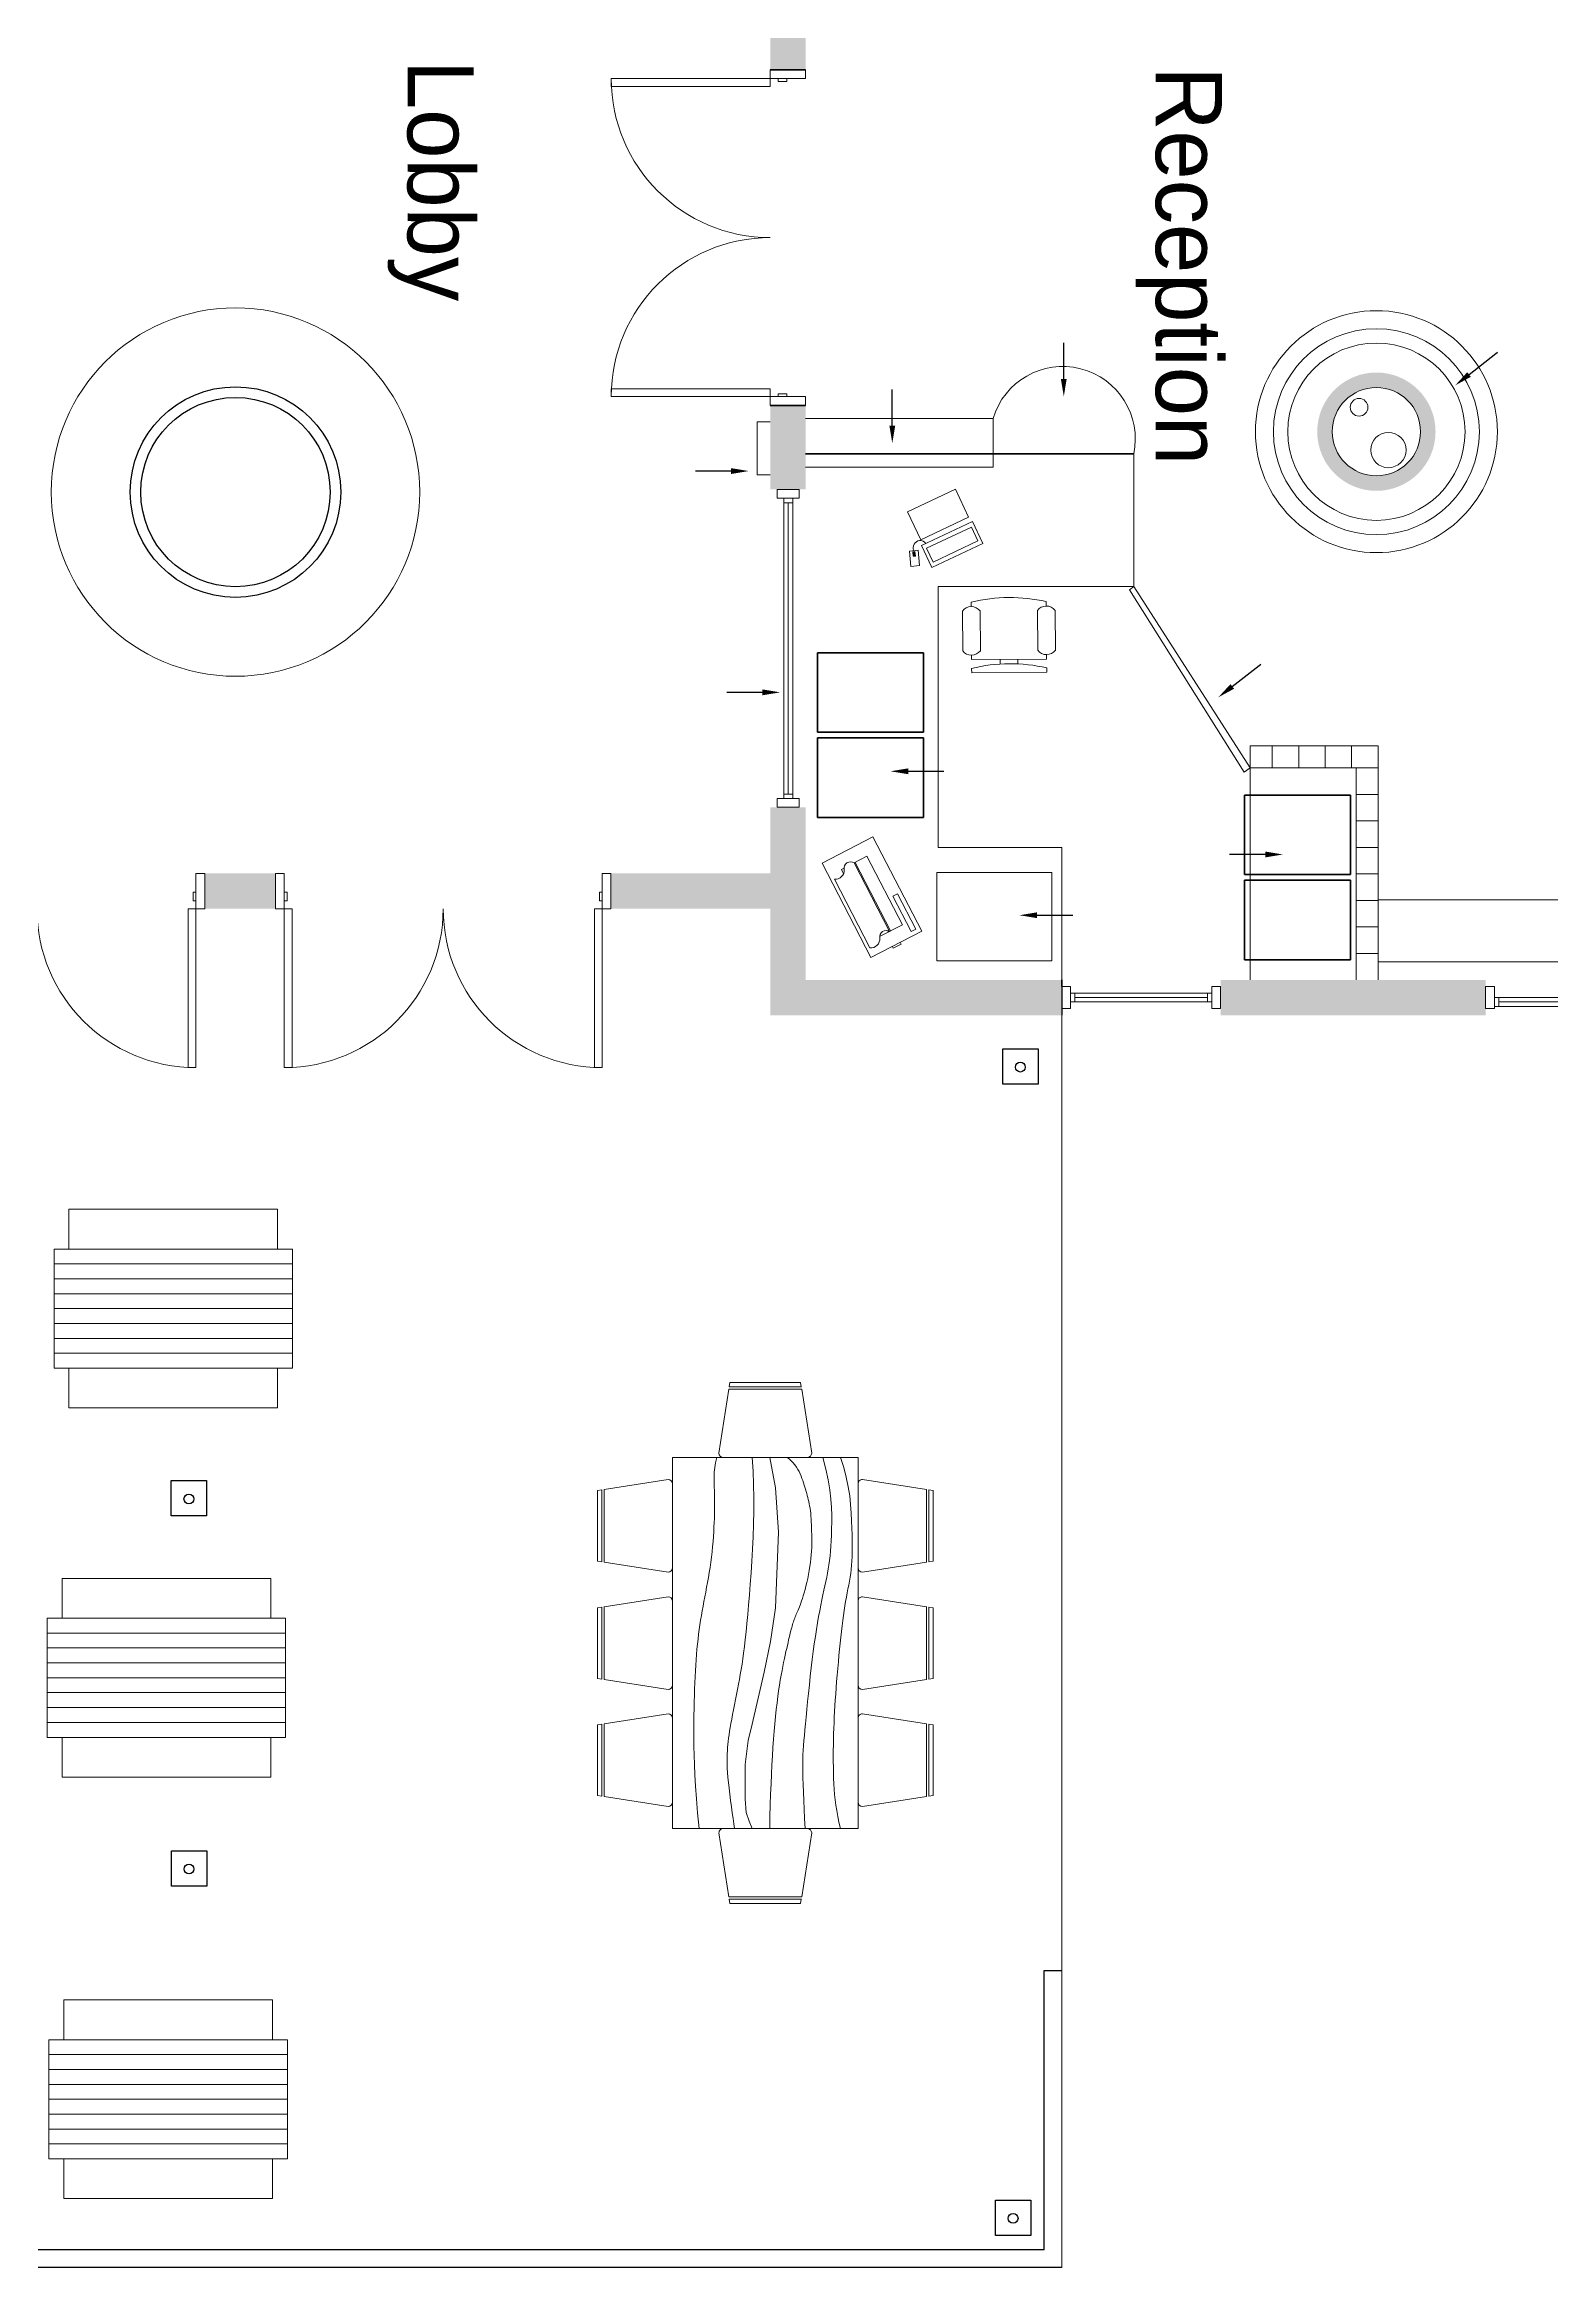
# Model space of a CAD drawing. Header units: inches. Extents: x 537 to 4774, y -1781 to 1418.
# Drawn here: x 2556 to 3409, y -1781 to -523 of the extents above; entities that cross this region are included whole.
import ezdxf
from ezdxf import colors
from ezdxf.entities.mleader import LeaderData, LeaderLine
from ezdxf.math import Vec2, Vec3

# ---------------------------------------------------------------- set-up
doc = ezdxf.new("R2010")
doc.units = ezdxf.units.IN
doc.header["$MEASUREMENT"] = 0
doc.layers.add('01-Text 1 150 int', color=250, linetype='Continuous')
for name, color, linetype, lineweight, true_color in [('DOOR WINDOW 1 150', 7, 'Continuous', 13, 0x666666), ('FURNITURE K 1 150', 7, 'Continuous', 13, 0x93979a), ('HATCH K 1 150', 7, 'Continuous', 0, 0xc9c9c9)]:
    doc.layers.add(name, color=color, linetype=linetype, lineweight=lineweight, true_color=true_color)
doc.layers.add('SEGMENTED 1 150', color=253, linetype='Continuous', lineweight=35)
doc.layers.add('WALL 1 150', color=7, linetype='Continuous', lineweight=25)
doc.styles.add('ATTR', font='romans.shx', dxfattribs={"width": 0.8, "height": 1.44008})
doc.styles.add('SS Projects_150_notes_interior', font='bahnschrift.ttf', dxfattribs={"height": 0.375})
doc.styles.get("Standard").update_dxf_attribs({"font": 'arial.ttf'})

# ---------------------------------------------------------------- blocks, each defined once
blk = doc.blocks.new('DESK_CHAIR')
at = {"linetype": 'Continuous'}
for p, q in [((-8.5, 0), (-8.5, -1)), ((-8.5, 0), (8.5, 0)), ((8.5, 0), (8.5, -1)), ((-10.5, -5), (-10.5, -14)), ((-8.5, -3), (-8.5, -4)), ((-8.5, -3), (8.5, -3)), ((-6.5, -14), (-6.5, -5)), ((-2, -3), (-2, -1.9355)), ((2, -1.9576), (2, -3)), ((6.5, -5), (6.5, -14)), ((8.5, -3), (8.5, -4)), ((10.5, -14), (10.5, -5)), ((-8.5, -15), (-8.5, -16)), ((8.5, -15), (8.5, -16))]:
    blk.add_line(p, q, dxfattribs=at)
for centre, radius, start, end in [((-8.5, -6.5), 2.5, 36.8699, 143.1301), ((0, 34.625), 36.625, 256.5803, 283.4197), ((8.5, -6.5), 2.5, 36.8699, 143.1301), ((-8.5, -12.5), 2.5, 216.8699, 323.1301), ((8.5, -12.5), 2.5, 216.8699, 323.1301), ((0, 19.625), 36.625, 256.5803, 283.4197)]:
    blk.add_arc(centre, radius, start, end, dxfattribs=at)
at = {"style": 'ATTR', "width": 0.8, "flags": 9}
blk.add_attdef('ESTCODE', (0, 0), '', height=0.0042, dxfattribs=at)
blk = doc.blocks.new('PRINTER')
for p, q in [((4.4997, -0.8264), (21.9997, -0.8264)), ((3.25, -6.5), (20.75, -6.5)), ((3.25, -6.75), (20.75, -6.75)), ((20.4287, -6.25), (20.75, -6.25)), ((24.5, -5.5), (24, -5.5)), ((24, -7.5), (24.5, -7.5)), ((24.5, -7.5), (24.5, -5.5))]:
    blk.add_line(p, q)
for points in [[(0, -13), (0, 0), (24, 0), (24, -13)], [(14, -12), (14, -10.8), (23, -10.8), (23, -12)]]:
    blk.add_lwpolyline(points, close=True)
for points in [[(3.25, -3.9547), (3.25, -3.25), (4.3301, -3.25)], [(20.75, -3.9545), (20.75, -9.75), (3.25, -9.75), (3.25, -6.5)]]:
    blk.add_lwpolyline(points)
for centre, radius, start, end in [((3.9806, -5.227), 1.4678, 107.1334, 240.1473), ((2.7527, -1.9219), 2.0621, 292.6937, 32.09049), ((21.4806, -5.227), 1.4678, 107.1334, 240.1473), ((20.2527, -1.9219), 2.0621, 292.6937, 32.09049)]:
    blk.add_arc(centre, radius, start, end)
at = {"style": 'ATTR', "width": 0.8, "flags": 9}
blk.add_attdef('ESTCODE', (0, 0), '', height=0.000049, dxfattribs=at)
blk = doc.blocks.new('MACINTOSH_PLAN_VIEW')
for points in [[(0, -7), (0, 0), (12, 0), (12, -7)], [(-0.39968, -13.76897), (-0.39968, -8.26775), (12.39968, -8.26775), (12.39968, -13.76897)], [(0.375, -12.76836), (0.375, -9.26836), (11.625, -9.26836), (11.625, -12.76836)], [(14.72808, -12.20428), (13.53101, -8.91535), (15.41039, -8.23131), (16.60746, -11.52024)], [(14.6633, -9.83345), (14.32128, -8.89376), (14.79113, -8.72275), (15.13315, -9.66244)]]:
    blk.add_lwpolyline(points, close=True)
for centre, radius, start, end in [((12.85605, -8.51645), 1.55604, 110.0578, 170.803), ((12.79623, -8.66333), 1.67689, 3.076713, 106.414)]:
    blk.add_arc(centre, radius, start, end)
for points in [[(14.6633, -9.83345), (14.79113, -8.72275), (14.32128, -8.89376)], [(14.6633, -9.83345), (15.13315, -9.66244), (14.79113, -8.72275)]]:
    blk.add_solid(points)
at = {"style": 'ATTR', "width": 0.8, "flags": 9}
blk.add_attdef('ESTCODE', (0, 0), '', height=0.0034, dxfattribs=at)
blk = doc.blocks.new('42X84_TABLE_DINING')
at = {"linetype": 'Continuous'}
for p, q in [((-34.772, 36.500609), (-37.0377, 21.999999)), ((-34.7681, 36.499999), (-18.2986, 36.499999)), ((-34.5377, 37.999999), (-34.6939, 37.000439)), ((-18.3793, 36.999999), (-34.6911, 36.999999)), ((-34.5377, 37.999999), (-18.5377, 37.999999)), ((-18.3814, 36.999659), (-18.5377, 37.999999)), ((-16.0377, 21.999999), (-18.3032, 36.499269)), ((-8.2343, 36.500609), (-10.5001, 21.999999)), ((-8.2305, 36.499999), (8.2391, 36.499999)), ((-8.0001, 37.999999), (-8.1562, 37.000439)), ((8.1584, 36.999999), (-8.1535, 36.999999)), ((-8.0001, 37.999999), (7.9999, 37.999999)), ((8.1562, 36.999659), (7.9999, 37.999999)), ((10.4999, 21.999999), (8.2344, 36.499269)), ((16.0376, 21.999999), (18.3031, 36.499269)), ((34.768, 36.499999), (18.2985, 36.499999)), ((18.3792, 36.999999), (34.691, 36.999999)), ((18.3813, 36.999659), (18.5376, 37.999999)), ((34.5376, 37.999999), (18.5376, 37.999999)), ((34.5376, 37.999999), (34.6938, 37.000439)), ((34.7719, 36.500609), (37.0376, 21.999999)), ((-43, 10.499989), (-57.4993, 8.234489)), ((43, 10.499989), (57.4992, 8.234489)), ((-57.9997, 8.156299), (-59, 7.999989)), ((-59, -8.000011), (-59, 7.999989)), ((-58, 8.158429), (-58, -8.153391)), ((-57.5, -8.230411), (-57.5, 8.239139)), ((57.5, -8.230411), (57.5, 8.239139)), ((57.9996, 8.156299), (59, 7.999989)), ((58, 8.158429), (58, -8.153391)), ((59, -8.000011), (59, 7.999989)), ((-59, -8.000011), (-58.0005, -8.156181)), ((-57.5007, -8.234271), (-43, -10.500011)), ((57.5006, -8.234271), (43, -10.500011)), ((59, -8.000011), (58.0004, -8.156181)), ((-42, -21.000001), (42, -21.000001)), ((-34.772, -36.50061), (-37.0377, -22.000001)), ((-16.0377, -22.000001), (-18.3032, -36.499267)), ((-8.2343, -36.50061), (-10.5001, -22.000001)), ((10.4999, -22.000001), (8.2344, -36.499267)), ((16.0376, -22.000001), (18.3031, -36.499267)), ((34.7719, -36.50061), (37.0376, -22.000001)), ((-34.7681, -36.499999), (-18.2986, -36.499999)), ((-34.5377, -37.999999), (-34.6939, -37.000442)), ((-18.3793, -36.999999), (-34.6911, -36.999999)), ((-34.5377, -37.999999), (-18.5377, -37.999999)), ((-18.3814, -36.999664), (-18.5377, -37.999999)), ((-8.2305, -36.499999), (8.2391, -36.499999)), ((-8.0001, -37.999999), (-8.1562, -37.000442)), ((8.1584, -36.999999), (-8.1535, -36.999999)), ((-8.0001, -37.999999), (7.9999, -37.999999)), ((8.1562, -36.999664), (7.9999, -37.999999)), ((34.768, -36.499999), (18.2985, -36.499999)), ((18.3792, -36.999999), (34.691, -36.999999)), ((18.3813, -36.999664), (18.5376, -37.999999)), ((34.5376, -37.999999), (18.5376, -37.999999)), ((34.5376, -37.999999), (34.6938, -37.000442))]:
    blk.add_line(p, q, dxfattribs=at)
for points in [[(-42, -21.000001), (-42, 20.999989), (42, 20.999989), (42, -21.000001)], [(-42, 16.999989), (-40.5974, 16.672209), (-39.2569, 16.395939), (-37.9668, 16.166109), (-36.7153, 15.977689), (-35.4906, 15.825599), (-34.281, 15.704799), (-33.0745, 15.610229), (-31.8595, 15.536839), (-30.6267, 15.480229), (-29.3778, 15.438619), (-28.117, 15.410889), (-26.8486, 15.395929), (-25.5767, 15.392599), (-24.3058, 15.399809), (-23.0399, 15.416409), (-21.7833, 15.441309), (-20.5384, 15.473619), (-19.2994, 15.513549), (-18.0587, 15.561549), (-16.8087, 15.618049), (-15.5417, 15.683499), (-14.25, 15.758369), (-12.9261, 15.843079), (-11.5622, 15.938089), (-10.1541, 16.043559), (-8.7108, 16.158419), (-7.2445, 16.281349), (-5.7675, 16.410999), (-4.2923, 16.546019), (-2.8311, 16.685069), (-1.3963, 16.826809), (0, 16.969889), (1.3474, 17.113339), (2.6447, 17.257689), (3.8928, 17.403829), (5.0924, 17.552659), (6.2444, 17.705069), (7.3498, 17.861959), (8.4092, 18.024219), (9.4237, 18.192759), (10.3952, 18.367629), (11.3311, 18.545639), (12.2397, 18.722759), (13.1297, 18.894949), (14.0095, 19.058179), (14.8876, 19.208429), (15.7725, 19.341659), (16.6727, 19.453839), (17.5977, 19.541909), (18.5617, 19.606689), (19.5795, 19.649979), (20.6664, 19.673569), (21.8374, 19.679239), (23.1076, 19.668789), (24.492, 19.644009), (26.0058, 19.606689), (27.6589, 19.554579), (29.4413, 19.469229), (31.3377, 19.328169), (33.3331, 19.108889), (35.4121, 18.788919), (37.5598, 18.345779), (39.7608, 17.756959), (42, 16.999989)], [(42, 12.999999), (39.3635, 13.704689), (36.9303, 14.232849), (34.6868, 14.608169), (32.6195, 14.854319), (30.7149, 14.994989), (28.9596, 15.053859), (27.34, 15.054629), (25.8427, 15.020959), (24.4543, 14.972439), (23.1628, 14.912279), (21.9562, 14.839589), (20.8227, 14.753449), (19.7504, 14.652989), (18.7273, 14.537299), (17.7416, 14.405489), (16.7814, 14.256669), (15.8348, 14.090369), (14.8899, 13.907959), (13.9348, 13.711209), (12.9575, 13.501929), (11.9464, 13.281899), (10.8893, 13.052909), (9.7745, 12.816759), (8.59, 12.575229), (7.3261, 12.330049), (5.9815, 12.082619), (4.557, 11.834299), (3.0536, 11.586429), (1.472, 11.340349), (-0.187, 11.097409), (-1.9223, 10.858939), (-3.7333, 10.626289), (-5.6141, 10.400739), (-7.539, 10.183249), (-9.4776, 9.974709), (-11.3991, 9.776019), (-13.2731, 9.588079), (-15.0689, 9.411789), (-16.756, 9.248039), (-18.3038, 9.097709), (-19.6928, 8.961719), (-20.9483, 8.840959), (-22.1065, 8.736319), (-23.2037, 8.648689), (-24.2763, 8.578979), (-25.3606, 8.528079), (-26.4928, 8.496879), (-27.7094, 8.486279), (-29.0411, 8.496689), (-30.4965, 8.526549), (-32.0787, 8.573829), (-33.7908, 8.636479), (-35.6359, 8.712459), (-37.6171, 8.799739), (-39.7374, 8.896259), (-42, 8.999999)], [(-42, 0.999999), (-39.2567, 1.059739), (-36.6668, 1.127399), (-34.2177, 1.203389), (-31.897, 1.288099), (-29.6923, 1.381949), (-27.5912, 1.485329), (-25.5812, 1.598659), (-23.65, 1.722319), (-21.7874, 1.856519), (-19.9935, 2.000569), (-18.2704, 2.153579), (-16.6207, 2.314649), (-15.0465, 2.482879), (-13.5503, 2.657379), (-12.1344, 2.837259), (-10.8011, 3.021619), (-9.5514, 3.209479), (-8.3812, 3.399579), (-7.2848, 3.590579), (-6.2569, 3.781129), (-5.2918, 3.969889), (-4.384, 4.155509), (-3.5281, 4.336659), (-2.7184, 4.511979), (-1.9505, 4.680359), (-1.2233, 4.841579), (-0.5369, 4.995629), (0.1087, 5.142519), (0.7135, 5.282239), (1.2776, 5.414799), (1.8009, 5.540189), (2.2834, 5.658409), (2.7259, 5.769699), (3.1323, 5.875159), (3.5073, 5.976139), (3.8555, 6.073989), (4.1816, 6.170049), (4.4904, 6.265659), (4.7863, 6.362169), (5.0742, 6.460919), (5.3584, 6.563099), (5.6417, 6.669299), (5.9267, 6.779989), (6.216, 6.895609), (6.512, 7.016589), (6.8174, 7.143399), (7.1347, 7.276479), (7.4664, 7.416279), (7.8159, 7.563169), (8.1896, 7.717219), (8.5948, 7.878439), (9.0386, 8.046819), (9.5282, 8.222369), (10.071, 8.405079), (10.674, 8.594959), (11.3446, 8.791999), (12.0866, 8.995459), (12.8902, 9.201609), (13.7421, 9.405969), (14.6294, 9.604059), (15.5387, 9.791399), (16.4569, 9.963509), (17.3709, 10.115919), (18.2674, 10.244149), (19.1361, 10.344989), (19.9772, 10.420299), (20.7936, 10.473209), (21.5884, 10.506879), (22.3645, 10.524419), (23.1248, 10.528969), (23.8725, 10.523669), (24.6103, 10.511649), (25.3403, 10.495379), (26.0601, 10.474629), (26.7663, 10.448509), (27.4556, 10.416119), (28.1244, 10.376559), (28.7695, 10.328939), (29.3873, 10.272359), (29.9746, 10.205939), (30.5293, 10.129059), (31.0552, 10.042329), (31.5572, 9.946639), (32.0406, 9.842899), (32.5104, 9.731989), (32.9716, 9.614799), (33.4295, 9.492249), (33.8891, 9.365219), (34.3546, 9.234229), (34.8266, 9.098309), (35.3051, 8.956129), (35.7897, 8.806329), (36.2802, 8.647569), (36.7765, 8.478519), (37.2783, 8.297819), (37.7854, 8.104139), (38.2976, 7.894309), (38.8146, 7.657969), (39.3361, 7.382899), (39.8617, 7.056919), (40.3912, 6.667829), (40.9243, 6.203449), (41.4607, 5.651569), (42, 4.999999)], [(42, 0.999999), (35.1214, 2.295539), (25.1178, 2.983399), (7.9376, 2.295539), (0.3261, 1.149099), (-6.6329, -0.226611), (-18.3763, -2.978061), (-22.0733, -3.895201), (-27.5101, -4.583071), (-32.9468, -4.583071), (-35.339, -4.583071), (-38.3836, -4.353771), (-40.3408, -3.665921), (-42, -3.000001)], [(42, -3.000001), (38.9344, -2.781351), (35.8829, -2.650251), (32.8567, -2.595491), (29.8672, -2.605821), (26.9257, -2.670031), (24.0436, -2.776881), (21.2323, -2.915141), (18.5031, -3.073591), (15.8668, -3.242611), (13.3327, -3.419021), (10.9095, -3.601241), (8.6059, -3.787731), (6.4305, -3.976901), (4.3921, -4.167191), (2.4994, -4.357031), (0.7611, -4.544851), (-0.8196, -4.729651), (-2.2614, -4.912671), (-3.5885, -5.095681), (-4.8252, -5.280481), (-5.9956, -5.468861), (-7.1239, -5.662621), (-8.2344, -5.863551), (-9.3513, -6.073431), (-10.4925, -6.293091), (-11.6511, -6.519461), (-12.814, -6.748531), (-13.968, -6.976251), (-15.0999, -7.198591), (-16.1965, -7.411531), (-17.2447, -7.611041), (-18.2313, -7.793081), (-19.1472, -7.954521), (-19.9994, -8.095811), (-20.7989, -8.218291), (-21.5568, -8.323311), (-22.2841, -8.412201), (-22.9919, -8.486311), (-23.6912, -8.546991), (-24.393, -8.595581), (-25.1087, -8.632751), (-25.8513, -8.656491), (-26.6337, -8.664101), (-27.4693, -8.652901), (-28.3711, -8.620211), (-29.3523, -8.563341), (-30.4262, -8.479601), (-31.6057, -8.366301), (-32.8956, -8.222561), (-34.2657, -8.054761), (-35.6772, -7.871051), (-37.0913, -7.679611), (-38.4695, -7.488621), (-39.7728, -7.306241), (-40.9626, -7.140641), (-42, -7.000001)], [(-42, -15.000001), (-38.4722, -15.350691), (-35.3039, -15.623741), (-32.4544, -15.828971), (-29.8831, -15.976191), (-27.5493, -16.075201), (-25.4123, -16.135831), (-23.4313, -16.167881), (-21.5659, -16.181151), (-19.7812, -16.183881), (-18.0665, -16.177871), (-16.4173, -16.163351), (-14.8288, -16.140551), (-13.2964, -16.109691), (-11.8154, -16.070991), (-10.3811, -16.024671), (-8.9888, -15.970971), (-7.6345, -15.909991), (-6.3163, -15.841401), (-5.0329, -15.764751), (-3.7831, -15.679591), (-2.5656, -15.585471), (-1.3791, -15.481951), (-0.2223, -15.368571), (0.9061, -15.244901), (2.0079, -15.110631), (3.0876, -14.966051), (4.1503, -14.811631), (5.2011, -14.647801), (6.2451, -14.475011), (7.2875, -14.293721), (8.3332, -14.104361), (9.3874, -13.907391), (10.4544, -13.703711), (11.5349, -13.495991), (12.6291, -13.287381), (13.7368, -13.081011), (14.8581, -12.880011), (15.9931, -12.687521), (17.1416, -12.506671), (18.3037, -12.340601), (19.4778, -12.191771), (20.6562, -12.059961), (21.8295, -11.944271), (22.9884, -11.843811), (24.1234, -11.757681), (25.2254, -11.684981), (26.2848, -11.624831), (27.2925, -11.576311), (28.2412, -11.538551), (29.1325, -11.510631), (29.9703, -11.491671), (30.7584, -11.480781), (31.5007, -11.477041), (32.2009, -11.479581), (32.8628, -11.487491), (33.4904, -11.499881), (34.0874, -11.515741), (34.6576, -11.533621), (35.2049, -11.551941), (35.733, -11.569151), (36.2459, -11.583661), (36.7473, -11.593931), (37.2411, -11.598371), (37.7311, -11.595421), (38.2211, -11.583281), (38.7152, -11.559251), (39.2177, -11.520361), (39.7326, -11.463671), (40.2641, -11.386241), (40.8164, -11.285111), (41.3937, -11.157351), (42, -11.000001)]]:
    blk.add_lwpolyline(points, dxfattribs=at)
for centre, start, end in [((-36.0377, 21.999999), 180, 270), ((-17.0377, 21.999999), 270, 0), ((-9.5001, 21.999999), 180, 270), ((9.4999, 21.999999), 270, 0), ((17.0376, 21.999999), 180, 270), ((36.0376, 21.999999), 270, 0), ((-43, 9.499989), 0.00000068, 90), ((43, 9.499989), 90, 180), ((-43, -9.500011), 270, 0.00000068), ((43, -9.500011), 180, 270), ((-36.0377, -22.000001), 90, 180), ((-17.0377, -22.000001), 0, 90), ((-9.5001, -22.000001), 90, 180), ((9.4999, -22.000001), 0, 90), ((17.0376, -22.000001), 90, 180), ((36.0376, -22.000001), 0, 90)]:
    blk.add_arc(centre, 1, start, end, dxfattribs=at)
at = {"style": 'ATTR', "width": 0.8, "flags": 9}
blk.add_attdef('ESTCODE', (0, 0), '', height=0.0236, dxfattribs=at)
blk = doc.blocks.new('PICNIC_TABLE_PLAN')
for p, q in [((12, 67.5), (48, 67.5)), ((12, 67.5), (12, -4.5)), ((16.5, 67.5), (16.5, -4.5)), ((21, -4.5), (21, 67.5)), ((25.5, 67.5), (25.5, -4.5)), ((30, -4.5), (30, 67.5)), ((34.5, 67.5), (34.5, -4.5)), ((39, -4.5), (39, 67.5)), ((43.5, 67.5), (43.5, -4.5)), ((48, -4.5), (48, 67.5)), ((0, 63), (12, 63)), ((0, 0), (0, 63)), ((60, 63), (48, 63)), ((60, 63), (60, 0)), ((0, 0), (12, 0)), ((48, 0), (60, 0)), ((48, -4.5), (12, -4.5))]:
    blk.add_line(p, q)
at = {"style": 'ATTR', "width": 0.8, "flags": 9}
blk.add_attdef('ESTCODE', (0, 0), '', height=0.00018, dxfattribs=at)

msp = doc.modelspace()

# ---------------------------------------------------------------- hatches: boundary and pattern name
at = {"layer": 'WALL 1 150'}
h = msp.add_hatch(color=0, dxfattribs=at)
h.paths.add_polyline_path([(3717.7, -312.3), (3717.7, -302.3), (3996.6, -302.3), (3996.6, -312.3)])
h.paths.add_polyline_path([(4026.6, -302.3), (4026.6, -312.3), (3996.6, -312.3), (3996.6, -302.3)])
h.paths.add_polyline_path([(3630.9, 930), (3662.4, 930), (3662.4, 917.5), (3662.4, 916.4), (3619.3, 916.4), (3619.3, 928.9), (3619.3, 930), (3620.9, 930), (3620.9, 1397.7), (3630.9, 1397.7)])
h.paths.add_polyline_path([(3374.7, 916.4), (3370.7, 913.5), (3364.2, 922.2), (3374.7, 930), (3514.1, 930), (3514.1, 916.4)])
h.paths.add_polyline_path([(3422.2, 930), (3412.2, 930), (3412.2, 960), (3412.2, 1397.7), (3422.2, 1397.7)])
h.paths.add_polyline_path([(3244.1, 820), (3319.6, 738.6), (3319.6, 325.4), (3309.6, 325.4), (3309.6, 379.9), (3309.6, 735.4), (3236, 814), (3213.9, 797.7), (3209.2, 807.7), (3283.8, 862.7), (3290.2, 854.1)])
h.paths.add_polyline_path([(2986.6, 1397.7), (2986.6, 1057.7), (2970.3, 1057.7), (2966.6, 1057.7), (2966.6, 1417.7), (3262.2, 1417.7), (3262.2, 1397.7)])
h.paths.add_polyline_path([(3514.1, 1417.7), (3514.1, 1397.7), (3316.6, 1397.7), (3316.6, 1417.7)])
h.paths.add_polyline_path([(3316.6, 1355.8), (3262.2, 1355.8), (3262.2, 1397.7), (3272.2, 1397.7), (3272.2, 1365.8), (3306.6, 1365.8), (3306.6, 1397.7), (3316.6, 1397.7)])
h.paths.add_polyline_path([(3272.2, 1397.7), (3262.2, 1397.7), (3262.2, 1417.7), (3272.2, 1417.7)])
h.paths.add_polyline_path([(3306.6, 1417.7), (3306.6, 1397.7), (3272.2, 1397.7), (3272.2, 1417.7)])
h.paths.add_polyline_path([(3306.6, 1417.7), (3316.6, 1417.7), (3316.6, 1397.7), (3306.6, 1397.7)])
h.paths.add_polyline_path([(2966.6, 637.7), (2986.6, 637.7), (2986.6, 370.2), (2966.6, 370.2)])
h.paths.add_polyline_path([(2986.6, 180.2), (2966.6, 180.2), (2966.6, 270.2), (2986.6, 270.2)])
h.paths.add_polyline_path([(2986.6, 27.7), (3262.2, 27.7), (3262.2, 7.7), (2966.6, 7.7), (2966.6, 97.7), (2986.6, 97.7)])
h.paths.add_polyline_path([(3296.6, 7.7), (3272.2, 7.7), (3272.2, 27.7), (3316.6, 27.7), (3316.6, -402.3), (2986.6, -402.3), (2986.6, -442.3), (2986.6, -537), (2966.6, -537), (2966.6, -462.3), (2966.6, -442.3), (2966.6, -382.3), (3063, -382.3), (3063, -382.3), (3199.8, -382.3), (3199.8, -382.3), (3296.6, -382.3)])
h.paths.add_polyline_path([(3306.6, 56), (3272.2, 56), (3272.2, 7.7), (3262.2, 7.7), (3262.2, 66), (3316.6, 66), (3316.6, 27.7), (3306.6, 27.7)])
h.paths.add_polyline_path([(3439.6, 242.7), (3429.6, 242.7), (3429.6, 634.8), (3439.6, 634.8), (3439.6, 568.7), (3439.5, 538.7), (3439.6, 538.7)])
h.paths.add_polyline_path([(3156.3, -494.1), (3156.3, -422.8), (3137, -422.8), (3137, -494.1)], flags=25)
h = msp.add_hatch(color=256, dxfattribs=at)
h.paths.add_polyline_path([(4121.6, -1052.3), (4121.6, -1072.3), (3971.6, -1072.3), (3971.6, -1052.3), (3981.6, -1052.3)])
h.paths.add_polyline_path([(3806.6, -1052.3), (3806.6, -1072.3), (3536.6, -1072.3), (3536.6, -1052.3)])
h.paths.add_polyline_path([(3991.6, -634.9), (3991.6, -1052.3), (3981.6, -1052.3), (3981.6, -969.8), (3981.6, -634.9, 0.311785), (3956, -612.3), (3542.5, -612.3), (3542.5, -679.9), (3535, -679.9), (3535, -602.3), (3956, -602.3, -0.35244)])
h.paths.add_polyline_path([(3692.3, -779.9), (3692.3, -787.4), (3544.1, -787.4), (3544.1, -1052.3), (3536.6, -1052.3), (3536.6, -779.9)], flags=17)
h.paths.add_polyline_path([(3371.6, -1052.3), (3371.6, -1072.3), (3221.6, -1072.3), (3221.6, -1052.3)])
h = msp.add_hatch(color=256, dxfattribs=at)
edge = h.paths.add_edge_path()
edge.add_arc((3309.8, -741.9), 33.5, 90, 450, ccw=False)
edge = h.paths.add_edge_path(flags=16)
edge.add_arc((3309.8, -741.9), 25, 90, 450, ccw=False)
h = msp.add_hatch(color=0, dxfattribs=at)
h.paths.add_polyline_path([(3131.6, -1052.3), (3131.6, -1072.3), (2966.6, -1072.3), (2966.6, -1052.3), (2966.6, -1012), (2966.6, -992), (2966.6, -954.6), (2986.6, -954.6), (2986.6, -1012), (2986.6, -1052.3)])
h.paths.add_polyline_path([(2986.6, -727), (2986.6, -774.6), (2966.6, -774.6), (2966.6, -727)])
h.paths.add_polyline_path([(2966.6, -992), (2966.6, -1012), (2876.4, -1012), (2876.4, -992)])
msp.add_hatch(color=256, dxfattribs=at).paths.add_polyline_path([(2686.4, -992), (2686.4, -1012), (2646.4, -1012), (2646.4, -992)])

# ---------------------------------------------------------------- linework, layer by layer
at = {"layer": 'DOOR WINDOW 1 150', "linetype": 'Continuous'}
for p, q in [((2974.3, -782.1), (2979.3, -782.1)), ((2976.8, -947.1), (2976.8, -782.1)), ((2974.3, -947.1), (2979.3, -947.1)), ((3139.1, -1059.8), (3139.1, -1064.8)), ((3214.1, -1062.3), (3139.1, -1062.3)), ((3214.1, -1059.8), (3214.1, -1064.8)), ((3379.1, -1067.3), (3379.1, -1062.3)), ((3452.8, -1064.8), (3379.1, -1064.8))]:
    msp.add_line(p, q, dxfattribs=at)
at = {"layer": 'DOOR WINDOW 1 150'}
for p, q in [((3310.8, -919.8), (3238.3, -919.8)), ((3238.3, -919.8), (3238.3, -932.3)), ((3250.8, -932.3), (3250.8, -919.8)), ((3265.8, -932.3), (3265.8, -919.8)), ((3265.8, -932.3), (3265.8, -919.8)), ((3265.8, -919.8), (3265.8, -932.3)), ((3280.8, -919.8), (3280.8, -932.3)), ((3295.8, -932.3), (3295.8, -919.8)), ((3310.8, -919.8), (3310.8, -932.3)), ((3298.3, -1052.3), (3298.3, -932.3)), ((3298.3, -947.3), (3298.3, -932.3)), ((3298.3, -932.3), (3310.8, -932.3)), ((3298.3, -992.3), (3298.3, -932.3)), ((3298.3, -947.3), (3298.3, -932.3)), ((3298.3, -932.3), (3310.8, -932.3)), ((3310.8, -1052.3), (3310.8, -932.3)), ((3310.8, -992.3), (3310.8, -932.3)), ((3310.8, -947.3), (3298.3, -947.3)), ((3310.8, -962.3), (3310.8, -947.3)), ((3298.3, -977.3), (3298.3, -962.3)), ((3298.3, -962.3), (3310.8, -962.3)), ((3310.8, -977.3), (3298.3, -977.3)), ((3310.8, -992.3), (3310.8, -977.3)), ((3298.3, -1007.3), (3298.3, -992.3)), ((3298.3, -992.3), (3310.8, -992.3)), ((3310.8, -1007.3), (3298.3, -1007.3)), ((3310.8, -1022.3), (3298.3, -1022.3)), ((3298.3, -1037.3), (3310.8, -1037.3))]:
    msp.add_line(p, q, dxfattribs=at)
at = {"layer": 'DOOR WINDOW 1 150', "linetype": 'Continuous'}
for points in [[(2986.6, -542), (2986.6, -537), (2966.6, -537), (2966.6, -542)], [(2966.6, -542), (2966.6, -546.4), (2876.6, -546.4), (2876.6, -542)], [(2976, -542), (2976, -543.6), (2971, -543.6), (2971, -542)], [(2966.6, -722), (2966.6, -717.6), (2876.6, -717.6), (2876.6, -722)], [(2986.6, -722), (2986.6, -727), (2966.6, -727), (2966.6, -722)], [(2976, -722), (2976, -720.4), (2971, -720.4), (2971, -722)], [(2983, -779.6), (2983, -774.6), (2970.5, -774.6), (2970.5, -779.6)], [(2974.3, -949.6), (2979.3, -949.6), (2979.3, -779.6), (2974.3, -779.6)], [(2983, -949.6), (2983, -954.6), (2970.5, -954.6), (2970.5, -949.6)], [(2641.4, -992), (2646.4, -992), (2646.4, -1012), (2641.4, -1012)], [(2691.4, -992), (2686.4, -992), (2686.4, -1012), (2691.4, -1012)], [(2871.4, -992), (2876.4, -992), (2876.4, -1012), (2871.4, -1012)], [(2641.4, -1002.6), (2639.9, -1002.6), (2639.9, -1007.6), (2641.4, -1007.6)], [(2691.4, -1002.6), (2693, -1002.6), (2693, -1007.6), (2691.4, -1007.6)], [(2871.4, -1002.6), (2869.9, -1002.6), (2869.9, -1007.6), (2871.4, -1007.6)], [(2641.4, -1012), (2637.1, -1012), (2637.1, -1102), (2641.4, -1102)], [(2691.4, -1012), (2695.8, -1012), (2695.8, -1102), (2691.4, -1102)], [(2871.4, -1012), (2867.1, -1012), (2867.1, -1102), (2871.4, -1102)], [(3136.6, -1068.6), (3131.6, -1068.6), (3131.6, -1056.1), (3136.6, -1056.1)], [(3216.6, -1068.6), (3221.6, -1068.6), (3221.6, -1056.1), (3216.6, -1056.1)], [(3376.6, -1056.1), (3371.6, -1056.1), (3371.6, -1068.6), (3376.6, -1068.6)], [(3216.6, -1059.8), (3216.6, -1064.8), (3136.6, -1064.8), (3136.6, -1059.8)], [(3455.3, -1067.3), (3455.3, -1062.3), (3376.6, -1062.3), (3376.6, -1067.3)]]:
    msp.add_lwpolyline(points, close=True, dxfattribs=at)
for centre, start, end in [((2966.6, -542), 180, 270), ((2691.4, -1012), 270, 0)]:
    msp.add_arc(centre, 90, start, end, dxfattribs=at)
at = {"layer": 'DOOR WINDOW 1 150', "linetype": 'Continuous', "extrusion": (0, 0, -1)}
for centre, start, end in [((-2966.6, -722), 0, 90), ((-2641.4, -1012), 270, 0), ((-2871.4, -1012), 270, 0)]:
    msp.add_arc(centre, 90, start, end, dxfattribs=at)
at = {"layer": 'FURNITURE K 1 150'}
for p, q in [((2966.6, -736.3), (2959.1, -736.3)), ((2959.1, -736.3), (2959.1, -766.3)), ((2986.6, -734.5), (3092.8, -734.5)), ((3092.8, -734.5), (3092.8, -754.5)), ((3092.8, -754.5), (3092.8, -762)), ((3172.4, -754.5), (3172.4, -829.5)), ((2959.1, -766.3), (2966.6, -766.3)), ((3092.8, -762), (2986.6, -762)), ((3172.4, -829.5), (3061.6, -829.5)), ((3061.6, -829.5), (3061.6, -977.3)), ((3170, -831.5), (3172.4, -829.5)), ((3238.3, -932.3), (3172.4, -829.5)), ((3170, -831.5), (3234.9, -934.7)), ((3238.3, -932.3), (3234.9, -934.7)), ((3238.3, -1052.3), (3238.3, -932.3)), ((3238.3, -932.3), (3298.3, -932.3)), ((3061.6, -977.3), (3131.6, -977.3)), ((3131.6, -977.3), (3131.6, -1052.3)), ((3061, -991.6), (3061, -1041.6)), ((3126, -991.6), (3061, -991.6)), ((3126, -1041.6), (3126, -991.6)), ((3310.8, -1007), (3500, -1007)), ((3310.8, -1007), (3310.8, -1052.3)), ((3061, -1041.6), (3126, -1041.6)), ((3310.8, -1042), (3536.6, -1042)), ((3131.6, -1072.3), (3131.6, -1781.4))]:
    msp.add_line(p, q, dxfattribs=at)
for centre, radius in [((2663.8, -776.1), 104.3), ((3309.8, -741.9), 68.5), ((3309.8, -741.9), 58.3), ((3309.8, -741.9), 50.2), ((3309.8, -741.9), 25), ((3300, -728.1), 5), ((3316.6, -752.3), 10)]:
    msp.add_circle(centre, radius, dxfattribs=at)
msp.add_arc((3132.2, -746.1), 41.1, 348.1821, 163.6042, dxfattribs=at)
at = {"layer": 'SEGMENTED 1 150'}
for p, q in [((3092.8, -754.5), (2986.6, -754.5)), ((3092.8, -754.5), (3172.4, -754.5)), ((2993.4, -912.1), (2993.4, -867.1)), ((3053.4, -867.1), (2993.4, -867.1)), ((3053.4, -867.1), (3053.4, -912.1)), ((3053.4, -912.1), (2993.4, -912.1)), ((2993.4, -960.3), (2993.4, -915.3)), ((3053.4, -915.3), (2993.4, -915.3)), ((3053.4, -915.3), (3053.4, -960.3)), ((3235.2, -992.7), (3235.2, -947.7)), ((3295.2, -947.7), (3235.2, -947.7)), ((3295.2, -947.7), (3295.2, -992.7)), ((3053.4, -960.3), (2993.4, -960.3)), ((3295.2, -992.7), (3235.2, -992.7)), ((3235.2, -1040.9), (3235.2, -995.9)), ((3295.2, -995.9), (3235.2, -995.9)), ((3295.2, -995.9), (3295.2, -1040.9)), ((3295.2, -1040.9), (3235.2, -1040.9))]:
    msp.add_line(p, q, dxfattribs=at)
at = {"layer": 'WALL 1 150', "linetype": 'Continuous', "lineweight": 50}
for p, q in [((2986.6, -537), (2966.6, -537)), ((2966.6, -727), (2986.6, -727))]:
    msp.add_line(p, q, dxfattribs=at)
at = {"layer": 'WALL 1 150'}
for p, q in [((3131.6, -1056.1), (3131.6, -1052.3)), ((3131.6, -1052.3), (3131.6, -1072.3)), ((3098.2, -1111.3), (3098.2, -1091.3)), ((3098.2, -1091.3), (3118.2, -1091.3)), ((3118.2, -1091.3), (3118.2, -1111.3)), ((3118.2, -1111.3), (3098.2, -1111.3)), ((2627.4, -1355.8), (2627.4, -1335.8)), ((2627.4, -1335.8), (2647.4, -1335.8)), ((2647.4, -1335.8), (2647.4, -1355.8)), ((2647.4, -1355.8), (2627.4, -1355.8)), ((2627.6, -1565.4), (2627.6, -1545.4)), ((2627.6, -1545.4), (2647.6, -1545.4)), ((2647.6, -1545.4), (2647.6, -1565.4)), ((2647.6, -1565.4), (2627.6, -1565.4)), ((3121.6, -1771.4), (3121.6, -1613.2)), ((3121.6, -1613.2), (3131.6, -1613.2)), ((3094.1, -1763.2), (3094.1, -1743.2)), ((3094.1, -1743.2), (3114.1, -1743.2)), ((3114.1, -1743.2), (3114.1, -1763.2)), ((3121.6, -1771.4), (2211.6, -1771.4)), ((3114.1, -1763.2), (3094.1, -1763.2)), ((3131.6, -1781.4), (2201.6, -1781.4))]:
    msp.add_line(p, q, dxfattribs=at)
for centre, radius in [((2663.8, -776.1), 59.6), ((2663.8, -776.1), 53.6), ((3108.2, -1101.7), 2.78), ((2637.4, -1346.2), 2.78), ((2637.5, -1555.8), 2.78), ((3104.1, -1753.6), 2.78)]:
    msp.add_circle(centre, radius, dxfattribs=at)
for centre in [(3077.2, -942), (3077.2, -990.2), (3318.9, -1022.6), (3318.9, -1070.9)]:
    msp.add_arc(centre, 41.7, 124.6535, 124.9064, dxfattribs=at)

# ---------------------------------------------------------------- block references
at = {"layer": 'FURNITURE K 1 150', "xscale": -2.5, "yscale": 2.5, "zscale": 2.5}
for name, p, rotation in [('MACINTOSH_PLAN_VIEW', (3071.5, -774.5), 25.13641446752494), ('DESK_CHAIR', (3101.9, -878.3), 180.4433323709999), ('PRINTER', (2995.9, -986.3), 117.3770269241484)]:
    msp.add_blockref(name, p, dxfattribs=dict(at, rotation=rotation))
at = {"layer": 'HATCH K 1 150', "rotation": 270}
for name, p, xscale, yscale, zscale in [('PICNIC_TABLE_PLAN', (2569.5, -1294.7), -1.875, 1.875, 1.875), ('42X84_TABLE_DINING', (2963.8, -1427.8), -2.5, 2.5, 2.5), ('PICNIC_TABLE_PLAN', (2565.6, -1503.7), -1.875, 1.875, 1.875), ('PICNIC_TABLE_PLAN', (2566.6, -1742.4), -1.875, 1.875, 1.875)]:
    msp.add_blockref(name, p, dxfattribs=dict(at, xscale=xscale, yscale=yscale, zscale=zscale))

# ---------------------------------------------------------------- texts
at = {"layer": '01-Text 1 150 int', "style": 'SS Projects_150_notes_interior'}
for s, p in [('Lobby', (2761.2, -531.4)), ('Reception', (3184.9, -535.1))]:
    msp.add_text(s, height=37.5, rotation=270, dxfattribs=at).set_placement(p)

# ---------------------------------------------------------------- leaders
at = {"layer": '01-Text 1 150 int'}
ml = msp.add_multileader_mtext('Standard', dxfattribs=at)
ml.set_content('', color=256)
ml.set_leader_properties(color=256)
ml.build(insert=Vec2(0, 0))
ml.multileader.update_dxf_attribs({"text_right_attachment_type": 6, "dogleg_length": 0.36, "arrow_head_size": 10})
ctx = ml.context
ctx.base_point, ctx.char_height, ctx.arrow_head_size, ctx.landing_gap_size, ctx.plane_origin, ctx.plane_x_axis, ctx.plane_y_axis = Vec3(3133, -691.3), 0.45, 10, 0.225, Vec3(3132.8, -722), Vec3(0, -1), Vec3(1, 0)
ctx.right_attachment, ctx.text_align_type = 6, 2
notes = []
notes.append((ctx, [(0, (1, 1, 0), (3132.8, -692.7), (0, 1), 0.9, [(0, [(3132.8, -722)], 0, [])])]))
ctx.mtext.insert, ctx.mtext.text_direction, ctx.mtext.rotation, ctx.mtext.alignment, ctx.mtext.flow_direction = Vec3(3133.3, -691.5), Vec3(0, -1), 4.712389, 3, 5
ml = msp.add_multileader_mtext('Standard', dxfattribs=at)
ml.set_content('', color=256)
ml.set_leader_properties(color=256)
ml.build(insert=Vec2(0, 0))
ml.multileader.update_dxf_attribs({"text_right_attachment_type": 6, "dogleg_length": 0.36, "arrow_head_size": 10})
ctx = ml.context
ctx.base_point, ctx.char_height, ctx.arrow_head_size, ctx.landing_gap_size, ctx.plane_origin, ctx.plane_x_axis, ctx.plane_y_axis = Vec3(3378.3, -697.1), 0.45, 10, 0.225, Vec3(3354.4, -715.7), Vec3(0.788612, 0.614891), Vec3(-0.614891, 0.788612)
ctx.right_attachment = 6
notes.append((ctx, [(0, (1, 1, 0), (3377.5, -697.6), (0.788612, 0.614891), 0.9, [(0, [(3354.4, -715.7)], 0, [])])]))
ctx.mtext.insert, ctx.mtext.text_direction, ctx.mtext.rotation, ctx.mtext.flow_direction = Vec3(3378.6, -697.1), Vec3(-0.788612, -0.614891), 3.803841, 5
ml = msp.add_multileader_mtext('Standard', dxfattribs=at)
ml.set_content('', color=256)
ml.set_leader_properties(color=256)
ml.build(insert=Vec2(0, 0))
ml.multileader.update_dxf_attribs({"text_right_attachment_type": 6, "dogleg_length": 0.36, "arrow_head_size": 10})
ctx = ml.context
ctx.base_point, ctx.char_height, ctx.arrow_head_size, ctx.landing_gap_size, ctx.plane_origin, ctx.plane_x_axis, ctx.plane_y_axis = Vec3(3035.9, -717.8), 0.45, 10, 0.225, Vec3(3035.7, -748.5), Vec3(0, -1), Vec3(1, 0)
ctx.right_attachment, ctx.text_align_type = 6, 2
notes.append((ctx, [(0, (1, 1, 0), (3035.7, -719.2), (0, 1), 0.9, [(0, [(3035.7, -748.5)], 0, [])])]))
ctx.mtext.insert, ctx.mtext.text_direction, ctx.mtext.rotation, ctx.mtext.alignment, ctx.mtext.flow_direction = Vec3(3036.1, -718), Vec3(0, -1), 4.712389, 3, 5
ml = msp.add_multileader_mtext('Standard', dxfattribs=at)
ml.set_content('', color=256)
ml.set_leader_properties(color=256)
ml.build(insert=Vec2(0, 0))
ml.multileader.update_dxf_attribs({"text_right_attachment_type": 6, "dogleg_length": 0.36, "arrow_head_size": 10})
ctx = ml.context
ctx.base_point, ctx.char_height, ctx.arrow_head_size, ctx.landing_gap_size, ctx.plane_origin, ctx.plane_x_axis, ctx.plane_y_axis = Vec3(2924.2, -764.2), 0.45, 10, 0.225, Vec3(2954.4, -764.2), Vec3(-1, 0), Vec3(0, -1)
ctx.right_attachment = 6
notes.append((ctx, [(0, (1, 1, 0), (2925.1, -764.2), (-1, 0), 0.9, [(0, [(2954.4, -764.2)], 0, [])])]))
ctx.mtext.insert, ctx.mtext.text_direction, ctx.mtext.rotation, ctx.mtext.flow_direction = Vec3(2924, -764.5), Vec3(-1, 0), 3.141593, 5
ml = msp.add_multileader_mtext('Standard', dxfattribs=at)
ml.set_content('', color=256)
ml.set_leader_properties(color=256)
ml.build(insert=Vec2(0, 0))
ml.multileader.update_dxf_attribs({"text_right_attachment_type": 6, "dogleg_length": 0.36, "arrow_head_size": 10})
ctx = ml.context
ctx.base_point, ctx.char_height, ctx.arrow_head_size, ctx.landing_gap_size, ctx.plane_origin, ctx.plane_x_axis, ctx.plane_y_axis = Vec3(3244.1, -873.8), 0.45, 10, 0.225, Vec3(3220.3, -892.3), Vec3(0.788612, 0.614891), Vec3(-0.614891, 0.788612)
ctx.right_attachment = 6
notes.append((ctx, [(0, (1, 1, 0), (3243.4, -874.3), (0.788612, 0.614891), 0.9, [(0, [(3220.3, -892.3)], 0, [])])]))
ctx.mtext.insert, ctx.mtext.text_direction, ctx.mtext.rotation, ctx.mtext.flow_direction = Vec3(3244.4, -873.8), Vec3(-0.788612, -0.614891), 3.803841, 5
ml = msp.add_multileader_mtext('Standard', dxfattribs=at)
ml.set_content('', color=256)
ml.set_leader_properties(color=256)
ml.build(insert=Vec2(0, 0))
ml.multileader.update_dxf_attribs({"text_right_attachment_type": 6, "dogleg_length": 0.36, "arrow_head_size": 10})
ctx = ml.context
ctx.base_point, ctx.char_height, ctx.arrow_head_size, ctx.landing_gap_size, ctx.plane_origin, ctx.plane_x_axis, ctx.plane_y_axis = Vec3(2942, -889.5), 0.45, 10, 0.225, Vec3(2972.2, -889.5), Vec3(-1, 0), Vec3(0, -1)
ctx.right_attachment = 6
notes.append((ctx, [(0, (1, 1, 0), (2942.9, -889.5), (-1, 0), 0.9, [(0, [(2972.2, -889.5)], 0, [])])]))
ctx.mtext.insert, ctx.mtext.text_direction, ctx.mtext.rotation, ctx.mtext.flow_direction = Vec3(2941.7, -889.8), Vec3(-1, 0), 3.141593, 5
ml = msp.add_multileader_mtext('Standard', dxfattribs=at)
ml.set_content('', color=256)
ml.set_leader_properties(color=256)
ml.build(insert=Vec2(0, 0))
ml.multileader.update_dxf_attribs({"text_right_attachment_type": 6, "dogleg_length": 0.36, "arrow_head_size": 10})
ctx = ml.context
ctx.base_point, ctx.char_height, ctx.arrow_head_size, ctx.landing_gap_size, ctx.plane_origin = Vec3(3064.9, -934.2), 0.45, 10, 0.225, Vec3(3034.7, -934.2)
ctx.right_attachment = 6
notes.append((ctx, [(0, (1, 1, 0), (3064, -934.2), (1, 0), 0.9, [(0, [(3034.7, -934.2)], 0, [])])]))
ctx.mtext.insert, ctx.mtext.flow_direction = Vec3(3065.2, -934), 5
ml = msp.add_multileader_mtext('Standard', dxfattribs=at)
ml.set_content('', color=256)
ml.set_leader_properties(color=256)
ml.build(insert=Vec2(0, 0))
ml.multileader.update_dxf_attribs({"text_right_attachment_type": 6, "dogleg_length": 0.36, "arrow_head_size": 10})
ctx = ml.context
ctx.base_point, ctx.char_height, ctx.arrow_head_size, ctx.landing_gap_size, ctx.plane_origin, ctx.plane_x_axis, ctx.plane_y_axis = Vec3(3226.7, -981.3), 0.45, 10, 0.225, Vec3(3256.9, -981.3), Vec3(-1, 0), Vec3(0, -1)
ctx.right_attachment = 6
notes.append((ctx, [(0, (1, 1, 0), (3227.6, -981.3), (-1, 0), 0.9, [(0, [(3256.9, -981.3)], 0, [])])]))
ctx.mtext.insert, ctx.mtext.text_direction, ctx.mtext.rotation, ctx.mtext.flow_direction = Vec3(3226.5, -981.6), Vec3(-1, 0), 3.141593, 5
ml = msp.add_multileader_mtext('Standard', dxfattribs=at)
ml.set_content('', color=256)
ml.set_leader_properties(color=256)
ml.build(insert=Vec2(0, 0))
ml.multileader.update_dxf_attribs({"text_right_attachment_type": 6, "dogleg_length": 0.36, "arrow_head_size": 10})
ctx = ml.context
ctx.base_point, ctx.char_height, ctx.arrow_head_size, ctx.landing_gap_size, ctx.plane_origin = Vec3(3137.9, -1015.7), 0.45, 10, 0.225, Vec3(3107.7, -1015.7)
ctx.right_attachment = 6
notes.append((ctx, [(0, (1, 1, 0), (3137, -1015.7), (1, 0), 0.9, [(0, [(3107.7, -1015.7)], 0, [])])]))
ctx.mtext.insert, ctx.mtext.flow_direction = Vec3(3138.2, -1015.4), 5
for ctx, leaders in notes:
    for number, flags, end, landing, length, lines in leaders:
        leader = LeaderData()
        leader.index, (leader.has_last_leader_line, leader.has_dogleg_vector, leader.attachment_direction) = number, flags
        leader.last_leader_point, leader.dogleg_vector, leader.dogleg_length = Vec3(end), Vec3(landing), length
        for number, points, colour, breaks in lines:
            line = LeaderLine()
            line.index, line.vertices, line.color, line.breaks = number, Vec3.list(points), colors.encode_raw_color(colour), breaks
            leader.lines.append(line)
        ctx.leaders.append(leader)

doc.saveas('drawing.dxf')
